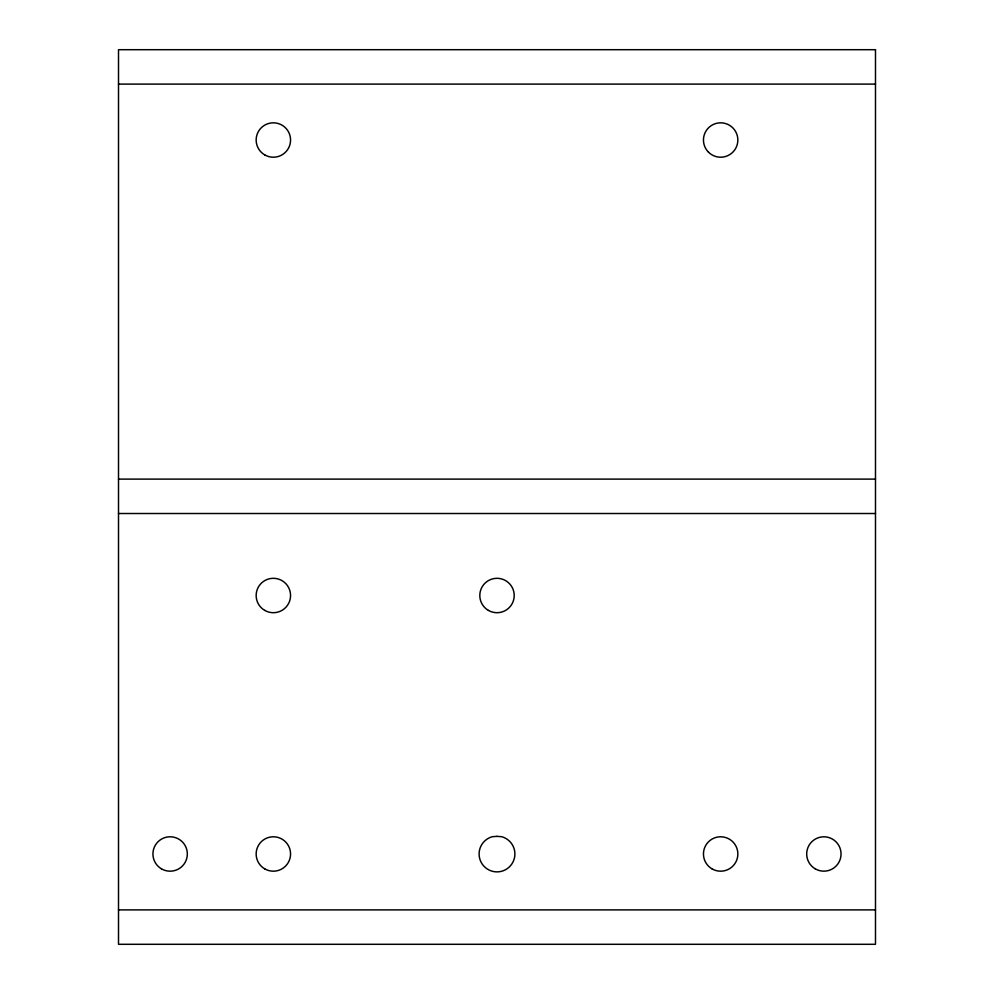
<?xml version="1.0" encoding="UTF-8"?>
<svg xmlns="http://www.w3.org/2000/svg" width="994" height="994" viewBox="0 0 994 994"><rect width="100%" height="100%" fill="white"/><g stroke="black" fill="none" stroke-linecap="round" stroke-linejoin="round"><path stroke-width="1.49" d="M118.51 84.105L875.49 84.105M118.51 479.108L875.49 479.108M118.51 513.513L875.49 513.513M118.51 909.895L875.49 909.895M497 836.364L492.365 836.699A17.892 17.892 0 0 0 482.338 864.246A17.892 17.892 0 0 0 511.661 864.246A17.892 17.892 0 0 0 501.635 836.699L497 836.364M875.49 49.7L118.51 49.7L118.51 944.3L875.49 944.3L875.49 49.7M264.752 868.88A17.209 17.209 0 0 0 290.559 853.983A17.209 17.209 0 0 0 264.752 839.085A17.209 17.209 0 0 0 264.752 868.88M264.752 154.915A17.209 17.209 0 0 0 290.559 140.017A17.209 17.209 0 0 0 264.752 125.12A17.209 17.209 0 0 0 264.752 154.915M712.052 868.88A17.209 17.209 0 0 0 737.859 853.983A17.209 17.209 0 0 0 712.052 839.085A17.209 17.209 0 0 0 712.052 868.88M708.486 152.181A17.209 17.209 0 0 0 737.262 144.478A17.209 17.209 0 0 0 716.202 123.405A17.209 17.209 0 0 0 708.486 152.181M488.402 610.403A17.209 17.209 0 0 0 514.209 595.505A17.209 17.209 0 0 0 488.402 580.608A17.209 17.209 0 0 0 488.402 610.403M264.752 610.403A17.209 17.209 0 0 0 290.559 595.505A17.209 17.209 0 0 0 264.752 580.608A17.209 17.209 0 0 0 264.752 610.403M815.279 868.855A17.171 17.171 0 0 0 841.048 853.983A17.171 17.171 0 0 0 815.279 839.11A17.171 17.171 0 0 0 815.279 868.855M161.525 868.88A17.209 17.209 0 0 0 187.332 853.983A17.209 17.209 0 0 0 161.525 839.085A17.209 17.209 0 0 0 161.525 868.88"/></g></svg>
